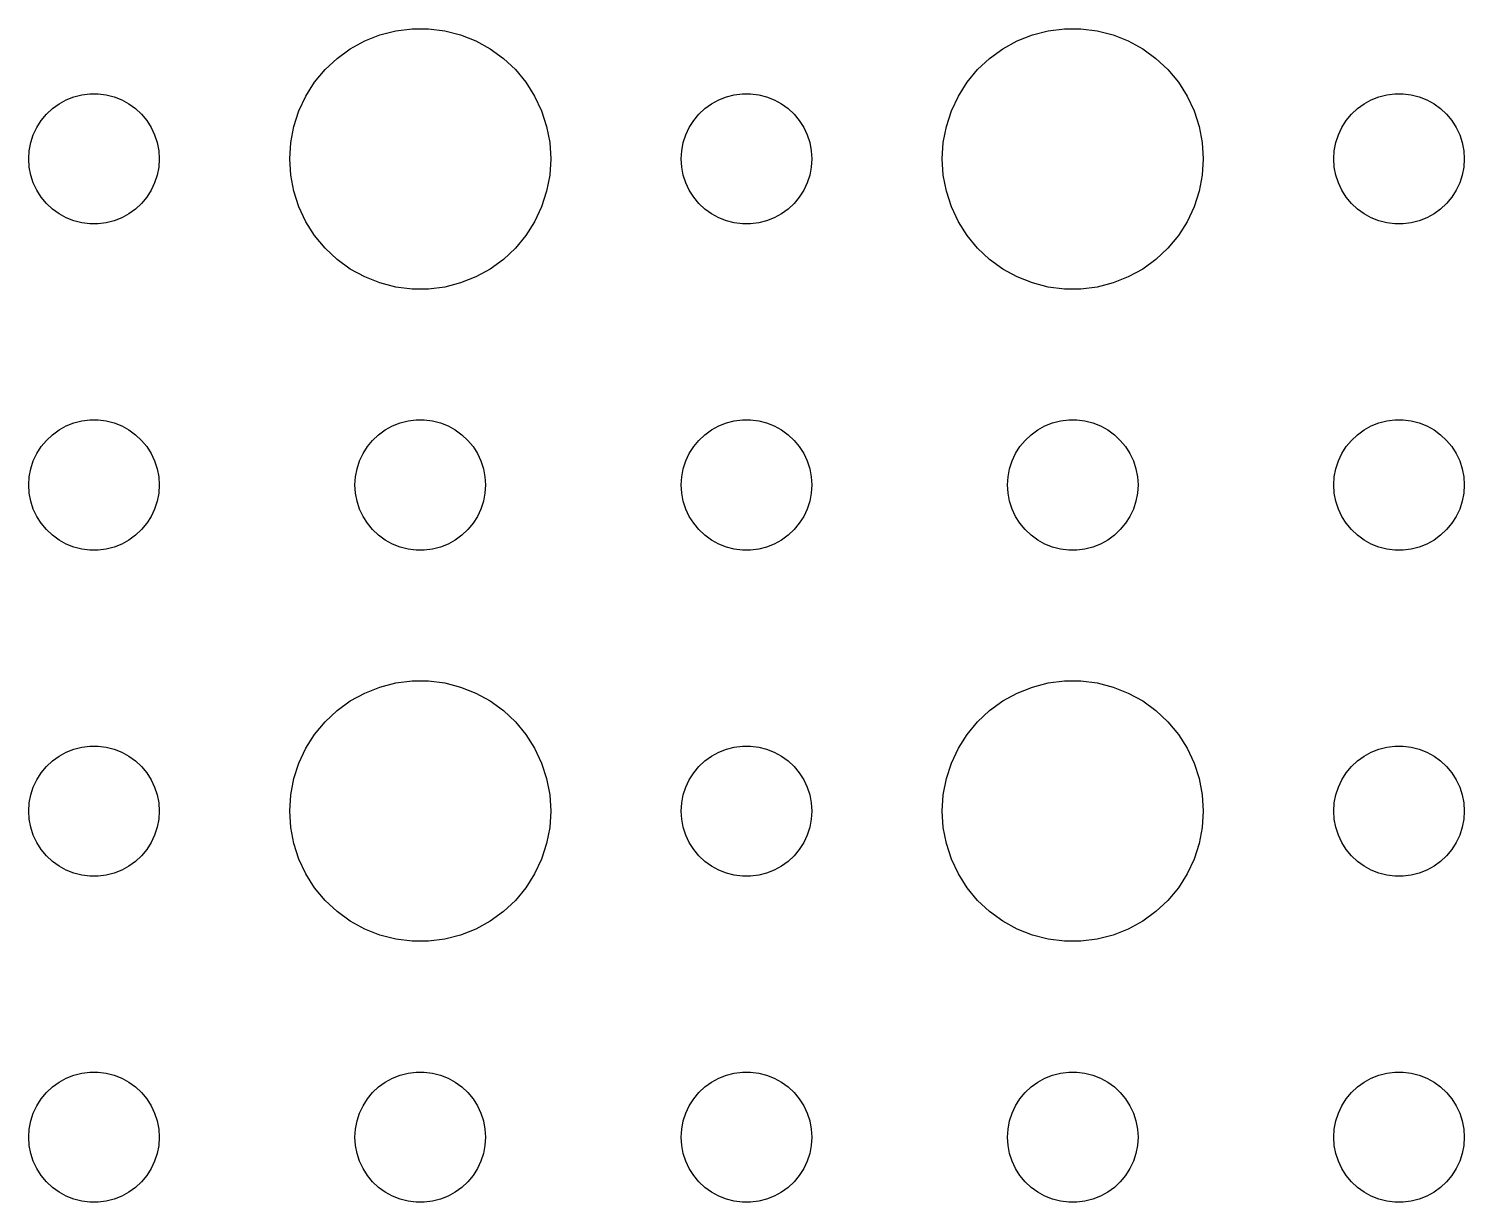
# Model space of a CAD drawing. Header units: metres. Extents: x -150 to 150, y -104 to 104.
# Drawn here: x 73.5 to 106.5, y -31.5 to -4.51 of the extents above; entities that cross this region are included whole.
import ezdxf

# ---------------------------------------------------------------- set-up
doc = ezdxf.new("R2010")
doc.units = ezdxf.units.M

msp = doc.modelspace()

# ---------------------------------------------------------------- linework, layer by layer
for p, q in [((81.573, -4.64682), (81.9379, -4.55313)), ((81.9379, -4.55313), (82.3116, -4.50591)), ((82.3116, -4.50591), (82.6884, -4.50591)), ((82.6884, -4.50591), (83.0621, -4.55313)), ((83.0621, -4.55313), (83.427, -4.64682)), ((96.573, -4.64682), (96.9379, -4.55313)), ((96.9379, -4.55313), (97.3116, -4.50591)), ((97.3116, -4.50591), (97.6884, -4.50591)), ((97.6884, -4.50591), (98.0621, -4.55313)), ((98.0621, -4.55313), (98.427, -4.64682)), ((80.8925, -4.96701), (81.2227, -4.78551)), ((81.2227, -4.78551), (81.573, -4.64682)), ((83.427, -4.64682), (83.7773, -4.78551)), ((83.7773, -4.78551), (84.1075, -4.96701)), ((95.8925, -4.96701), (96.2227, -4.78551)), ((96.2227, -4.78551), (96.573, -4.64682)), ((98.427, -4.64682), (98.7773, -4.78551)), ((98.7773, -4.78551), (99.1075, -4.96701)), ((80.3131, -5.44635), (80.5877, -5.18845)), ((80.5877, -5.18845), (80.8925, -4.96701)), ((84.1075, -4.96701), (84.4123, -5.18845)), ((84.4123, -5.18845), (84.6869, -5.44635)), ((95.3131, -5.44635), (95.5877, -5.18845)), ((95.5877, -5.18845), (95.8925, -4.96701)), ((99.1075, -4.96701), (99.4123, -5.18845)), ((99.4123, -5.18845), (99.6869, -5.44635)), ((80.073, -5.73663), (80.3131, -5.44635)), ((84.6869, -5.44635), (84.927, -5.73663)), ((95.073, -5.73663), (95.3131, -5.44635)), ((99.6869, -5.44635), (99.927, -5.73663)), ((79.8711, -6.05473), (80.073, -5.73663)), ((84.927, -5.73663), (85.1289, -6.05473)), ((94.8711, -6.05473), (95.073, -5.73663)), ((99.927, -5.73663), (100.129, -6.05473)), ((74.0439, -6.34422), (74.1963, -6.23351)), ((74.1963, -6.23351), (74.3613, -6.14275)), ((74.3613, -6.14275), (74.5365, -6.07341)), ((74.5365, -6.07341), (74.7189, -6.02657)), ((74.7189, -6.02657), (74.9058, -6.00294)), ((74.9058, -6.00294), (75.0942, -6.00294)), ((75.0942, -6.00294), (75.2811, -6.02657)), ((75.2811, -6.02657), (75.4635, -6.07341)), ((75.4635, -6.07341), (75.6387, -6.14275)), ((75.6387, -6.14275), (75.8037, -6.23351)), ((75.8037, -6.23351), (75.9561, -6.34422)), ((79.7107, -6.39561), (79.8711, -6.05473)), ((85.1289, -6.05473), (85.2893, -6.39561)), ((89.0439, -6.34422), (89.1963, -6.23351)), ((89.1963, -6.23351), (89.3613, -6.14275)), ((89.3613, -6.14275), (89.5365, -6.07341)), ((89.5365, -6.07341), (89.7189, -6.02657)), ((89.7189, -6.02657), (89.9058, -6.00294)), ((89.9058, -6.00294), (90.0942, -6.00294)), ((90.0942, -6.00294), (90.2811, -6.02657)), ((90.2811, -6.02657), (90.4635, -6.07341)), ((90.4635, -6.07341), (90.6387, -6.14275)), ((90.6387, -6.14275), (90.8037, -6.23351)), ((90.8037, -6.23351), (90.9561, -6.34422)), ((94.7107, -6.39561), (94.8711, -6.05473)), ((100.129, -6.05473), (100.289, -6.39561)), ((104.044, -6.34422), (104.196, -6.23351)), ((104.196, -6.23351), (104.361, -6.14275)), ((104.361, -6.14275), (104.536, -6.07341)), ((104.536, -6.07341), (104.719, -6.02657)), ((104.719, -6.02657), (104.906, -6.00294)), ((104.906, -6.00294), (105.094, -6.00294)), ((105.094, -6.00294), (105.281, -6.02657)), ((105.281, -6.02657), (105.464, -6.07341)), ((105.464, -6.07341), (105.639, -6.14275)), ((105.639, -6.14275), (105.804, -6.23351)), ((105.804, -6.23351), (105.956, -6.34422)), ((73.7865, -6.61832), (73.9065, -6.47318)), ((73.9065, -6.47318), (74.0439, -6.34422)), ((75.9561, -6.34422), (76.0934, -6.47318)), ((76.0934, -6.47318), (76.2135, -6.61832)), ((79.5943, -6.75392), (79.7107, -6.39561)), ((85.2893, -6.39561), (85.4057, -6.75392)), ((88.7865, -6.61832), (88.9065, -6.47318)), ((88.9065, -6.47318), (89.0439, -6.34422)), ((90.9561, -6.34422), (91.0934, -6.47318)), ((91.0934, -6.47318), (91.2135, -6.61832)), ((94.5943, -6.75392), (94.7107, -6.39561)), ((100.289, -6.39561), (100.406, -6.75392)), ((103.786, -6.61832), (103.907, -6.47318)), ((103.907, -6.47318), (104.044, -6.34422)), ((105.956, -6.34422), (106.093, -6.47318)), ((106.093, -6.47318), (106.214, -6.61832)), ((73.6053, -6.9478), (73.6855, -6.77736)), ((73.6855, -6.77736), (73.7865, -6.61832)), ((76.2135, -6.61832), (76.3145, -6.77736)), ((76.3145, -6.77736), (76.3947, -6.9478)), ((79.5237, -7.12399), (79.5943, -6.75392)), ((85.4057, -6.75392), (85.4763, -7.12399)), ((88.6053, -6.9478), (88.6855, -6.77736)), ((88.6855, -6.77736), (88.7865, -6.61832)), ((91.2135, -6.61832), (91.3145, -6.77736)), ((91.3145, -6.77736), (91.3947, -6.9478)), ((94.5237, -7.12399), (94.5943, -6.75392)), ((100.406, -6.75392), (100.476, -7.12399)), ((103.605, -6.9478), (103.686, -6.77736)), ((103.686, -6.77736), (103.786, -6.61832)), ((106.214, -6.61832), (106.314, -6.77736)), ((106.314, -6.77736), (106.395, -6.9478)), ((73.5118, -7.312), (73.5471, -7.12695)), ((73.5471, -7.12695), (73.6053, -6.9478)), ((76.3947, -6.9478), (76.4529, -7.12695)), ((76.4529, -7.12695), (76.4882, -7.312)), ((79.5, -7.5), (79.5237, -7.12399)), ((85.4763, -7.12399), (85.5, -7.5)), ((88.5118, -7.312), (88.5471, -7.12695)), ((88.5471, -7.12695), (88.6053, -6.9478)), ((91.3947, -6.9478), (91.4529, -7.12695)), ((91.4529, -7.12695), (91.4882, -7.312)), ((94.5, -7.5), (94.5237, -7.12399)), ((100.476, -7.12399), (100.5, -7.5)), ((103.512, -7.312), (103.547, -7.12695)), ((103.547, -7.12695), (103.605, -6.9478)), ((106.395, -6.9478), (106.453, -7.12695)), ((106.453, -7.12695), (106.488, -7.312)), ((73.5, -7.5), (73.5118, -7.312)), ((73.5118, -7.68799), (73.5, -7.5)), ((76.4882, -7.312), (76.5, -7.5)), ((76.5, -7.5), (76.4882, -7.68799)), ((79.5237, -7.87599), (79.5, -7.5)), ((85.5, -7.5), (85.4763, -7.87599)), ((88.5, -7.5), (88.5118, -7.312)), ((88.5118, -7.68799), (88.5, -7.5)), ((91.4882, -7.312), (91.5, -7.5)), ((91.5, -7.5), (91.4882, -7.68799)), ((94.5237, -7.87599), (94.5, -7.5)), ((100.5, -7.5), (100.476, -7.87599)), ((103.5, -7.5), (103.512, -7.312)), ((103.512, -7.68799), (103.5, -7.5)), ((106.488, -7.312), (106.5, -7.5)), ((106.5, -7.5), (106.488, -7.68799)), ((73.5471, -7.87303), (73.5118, -7.68799)), ((73.6053, -8.05219), (73.5471, -7.87303)), ((76.4529, -7.87303), (76.3947, -8.05219)), ((76.4882, -7.68799), (76.4529, -7.87303)), ((79.5943, -8.24606), (79.5237, -7.87599)), ((85.4763, -7.87599), (85.4057, -8.24606)), ((88.5471, -7.87303), (88.5118, -7.68799)), ((88.6053, -8.05219), (88.5471, -7.87303)), ((91.4529, -7.87303), (91.3947, -8.05219)), ((91.4882, -7.68799), (91.4529, -7.87303)), ((94.5943, -8.24606), (94.5237, -7.87599)), ((100.476, -7.87599), (100.406, -8.24606)), ((103.547, -7.87303), (103.512, -7.68799)), ((103.605, -8.05219), (103.547, -7.87303)), ((106.453, -7.87303), (106.395, -8.05219)), ((106.488, -7.68799), (106.453, -7.87303)), ((73.6855, -8.22263), (73.6053, -8.05219)), ((73.7865, -8.38167), (73.6855, -8.22263)), ((76.3145, -8.22263), (76.2135, -8.38167)), ((76.3947, -8.05219), (76.3145, -8.22263)), ((79.7107, -8.60437), (79.5943, -8.24606)), ((85.4057, -8.24606), (85.2893, -8.60437)), ((88.6855, -8.22263), (88.6053, -8.05219)), ((88.7865, -8.38167), (88.6855, -8.22263)), ((91.3145, -8.22263), (91.2135, -8.38167)), ((91.3947, -8.05219), (91.3145, -8.22263)), ((94.7107, -8.60437), (94.5943, -8.24606)), ((100.406, -8.24606), (100.289, -8.60437)), ((103.686, -8.22263), (103.605, -8.05219)), ((103.786, -8.38167), (103.686, -8.22263)), ((106.314, -8.22263), (106.214, -8.38167)), ((106.395, -8.05219), (106.314, -8.22263)), ((73.9065, -8.52681), (73.7865, -8.38167)), ((74.0439, -8.65576), (73.9065, -8.52681)), ((76.0934, -8.52681), (75.9561, -8.65576)), ((76.2135, -8.38167), (76.0934, -8.52681)), ((88.9065, -8.52681), (88.7865, -8.38167)), ((89.0439, -8.65576), (88.9065, -8.52681)), ((91.0934, -8.52681), (90.9561, -8.65576)), ((91.2135, -8.38167), (91.0934, -8.52681)), ((103.907, -8.52681), (103.786, -8.38167)), ((104.044, -8.65576), (103.907, -8.52681)), ((106.093, -8.52681), (105.956, -8.65576)), ((106.214, -8.38167), (106.093, -8.52681)), ((74.1963, -8.76648), (74.0439, -8.65576)), ((74.3613, -8.85724), (74.1963, -8.76648)), ((74.5365, -8.92657), (74.3613, -8.85724)), ((75.6387, -8.85724), (75.4635, -8.92657)), ((75.8037, -8.76648), (75.6387, -8.85724)), ((75.9561, -8.65576), (75.8037, -8.76648)), ((79.8711, -8.94525), (79.7107, -8.60437)), ((85.2893, -8.60437), (85.1289, -8.94525)), ((89.1963, -8.76648), (89.0439, -8.65576)), ((89.3613, -8.85724), (89.1963, -8.76648)), ((89.5365, -8.92657), (89.3613, -8.85724)), ((90.6387, -8.85724), (90.4635, -8.92657)), ((90.8037, -8.76648), (90.6387, -8.85724)), ((90.9561, -8.65576), (90.8037, -8.76648)), ((94.8711, -8.94525), (94.7107, -8.60437)), ((100.289, -8.60437), (100.129, -8.94525)), ((104.196, -8.76648), (104.044, -8.65576)), ((104.361, -8.85724), (104.196, -8.76648)), ((104.536, -8.92657), (104.361, -8.85724)), ((105.639, -8.85724), (105.464, -8.92657)), ((105.804, -8.76648), (105.639, -8.85724)), ((105.956, -8.65576), (105.804, -8.76648)), ((74.7189, -8.97342), (74.5365, -8.92657)), ((74.9058, -8.99704), (74.7189, -8.97342)), ((75.0942, -8.99704), (74.9058, -8.99704)), ((75.2811, -8.97342), (75.0942, -8.99704)), ((75.4635, -8.92657), (75.2811, -8.97342)), ((80.073, -9.26335), (79.8711, -8.94525)), ((85.1289, -8.94525), (84.927, -9.26335)), ((89.7189, -8.97342), (89.5365, -8.92657)), ((89.9058, -8.99704), (89.7189, -8.97342)), ((90.0942, -8.99704), (89.9058, -8.99704)), ((90.2811, -8.97342), (90.0942, -8.99704)), ((90.4635, -8.92657), (90.2811, -8.97342)), ((95.073, -9.26335), (94.8711, -8.94525)), ((100.129, -8.94525), (99.927, -9.26335)), ((104.719, -8.97342), (104.536, -8.92657)), ((104.906, -8.99704), (104.719, -8.97342)), ((105.094, -8.99704), (104.906, -8.99704)), ((105.281, -8.97342), (105.094, -8.99704)), ((105.464, -8.92657), (105.281, -8.97342)), ((80.3131, -9.55363), (80.073, -9.26335)), ((80.5877, -9.81154), (80.3131, -9.55363)), ((84.6869, -9.55363), (84.4123, -9.81154)), ((84.927, -9.26335), (84.6869, -9.55363)), ((95.3131, -9.55363), (95.073, -9.26335)), ((95.5877, -9.81154), (95.3131, -9.55363)), ((99.6869, -9.55363), (99.4123, -9.81154)), ((99.927, -9.26335), (99.6869, -9.55363)), ((80.8925, -10.033), (80.5877, -9.81154)), ((84.4123, -9.81154), (84.1075, -10.033)), ((95.8925, -10.033), (95.5877, -9.81154)), ((99.4123, -9.81154), (99.1075, -10.033)), ((81.2227, -10.2145), (80.8925, -10.033)), ((81.573, -10.3532), (81.2227, -10.2145)), ((83.7773, -10.2145), (83.427, -10.3532)), ((84.1075, -10.033), (83.7773, -10.2145)), ((96.2227, -10.2145), (95.8925, -10.033)), ((96.573, -10.3532), (96.2227, -10.2145)), ((98.7773, -10.2145), (98.427, -10.3532)), ((99.1075, -10.033), (98.7773, -10.2145)), ((81.9379, -10.4469), (81.573, -10.3532)), ((82.3116, -10.4941), (81.9379, -10.4469)), ((82.6884, -10.4941), (82.3116, -10.4941)), ((83.0621, -10.4469), (82.6884, -10.4941)), ((83.427, -10.3532), (83.0621, -10.4469)), ((96.9379, -10.4469), (96.573, -10.3532)), ((97.3116, -10.4941), (96.9379, -10.4469)), ((97.6884, -10.4941), (97.3116, -10.4941)), ((98.0621, -10.4469), (97.6884, -10.4941)), ((98.427, -10.3532), (98.0621, -10.4469)), ((74.5365, -13.5734), (74.7189, -13.5266)), ((74.7189, -13.5266), (74.9058, -13.5029)), ((74.9058, -13.5029), (75.0942, -13.5029)), ((75.0942, -13.5029), (75.2811, -13.5266)), ((75.2811, -13.5266), (75.4635, -13.5734)), ((82.0365, -13.5734), (82.2189, -13.5266)), ((82.2189, -13.5266), (82.4058, -13.5029)), ((82.4058, -13.5029), (82.5942, -13.5029)), ((82.5942, -13.5029), (82.7811, -13.5266)), ((82.7811, -13.5266), (82.9635, -13.5734)), ((89.5365, -13.5734), (89.7189, -13.5266)), ((89.7189, -13.5266), (89.9058, -13.5029)), ((89.9058, -13.5029), (90.0942, -13.5029)), ((90.0942, -13.5029), (90.2811, -13.5266)), ((90.2811, -13.5266), (90.4635, -13.5734)), ((97.0365, -13.5734), (97.2189, -13.5266)), ((97.2189, -13.5266), (97.4058, -13.5029)), ((97.4058, -13.5029), (97.5942, -13.5029)), ((97.5942, -13.5029), (97.7811, -13.5266)), ((97.7811, -13.5266), (97.9635, -13.5734)), ((104.536, -13.5734), (104.719, -13.5266)), ((104.719, -13.5266), (104.906, -13.5029)), ((104.906, -13.5029), (105.094, -13.5029)), ((105.094, -13.5029), (105.281, -13.5266)), ((105.281, -13.5266), (105.464, -13.5734)), ((73.9065, -13.9732), (74.0439, -13.8442)), ((74.0439, -13.8442), (74.1963, -13.7335)), ((74.1963, -13.7335), (74.3613, -13.6427)), ((74.3613, -13.6427), (74.5365, -13.5734)), ((75.4635, -13.5734), (75.6387, -13.6427)), ((75.6387, -13.6427), (75.8037, -13.7335)), ((75.8037, -13.7335), (75.9561, -13.8442)), ((75.9561, -13.8442), (76.0934, -13.9732)), ((81.4065, -13.9732), (81.5439, -13.8442)), ((81.5439, -13.8442), (81.6963, -13.7335)), ((81.6963, -13.7335), (81.8613, -13.6427)), ((81.8613, -13.6427), (82.0365, -13.5734)), ((82.9635, -13.5734), (83.1387, -13.6427)), ((83.1387, -13.6427), (83.3037, -13.7335)), ((83.3037, -13.7335), (83.4561, -13.8442)), ((83.4561, -13.8442), (83.5934, -13.9732)), ((88.9065, -13.9732), (89.0439, -13.8442)), ((89.0439, -13.8442), (89.1963, -13.7335)), ((89.1963, -13.7335), (89.3613, -13.6427)), ((89.3613, -13.6427), (89.5365, -13.5734)), ((90.4635, -13.5734), (90.6387, -13.6427)), ((90.6387, -13.6427), (90.8037, -13.7335)), ((90.8037, -13.7335), (90.9561, -13.8442)), ((90.9561, -13.8442), (91.0934, -13.9732)), ((96.4065, -13.9732), (96.5439, -13.8442)), ((96.5439, -13.8442), (96.6963, -13.7335)), ((96.6963, -13.7335), (96.8613, -13.6427)), ((96.8613, -13.6427), (97.0365, -13.5734)), ((97.9635, -13.5734), (98.1387, -13.6427)), ((98.1387, -13.6427), (98.3037, -13.7335)), ((98.3037, -13.7335), (98.4561, -13.8442)), ((98.4561, -13.8442), (98.5934, -13.9732)), ((103.907, -13.9732), (104.044, -13.8442)), ((104.044, -13.8442), (104.196, -13.7335)), ((104.196, -13.7335), (104.361, -13.6427)), ((104.361, -13.6427), (104.536, -13.5734)), ((105.464, -13.5734), (105.639, -13.6427)), ((105.639, -13.6427), (105.804, -13.7335)), ((105.804, -13.7335), (105.956, -13.8442)), ((105.956, -13.8442), (106.093, -13.9732)), ((73.6855, -14.2774), (73.7865, -14.1183)), ((73.7865, -14.1183), (73.9065, -13.9732)), ((76.0934, -13.9732), (76.2135, -14.1183)), ((76.2135, -14.1183), (76.3145, -14.2774)), ((81.1855, -14.2774), (81.2865, -14.1183)), ((81.2865, -14.1183), (81.4065, -13.9732)), ((83.5934, -13.9732), (83.7135, -14.1183)), ((83.7135, -14.1183), (83.8145, -14.2774)), ((88.6855, -14.2774), (88.7865, -14.1183)), ((88.7865, -14.1183), (88.9065, -13.9732)), ((91.0934, -13.9732), (91.2135, -14.1183)), ((91.2135, -14.1183), (91.3145, -14.2774)), ((96.1855, -14.2774), (96.2865, -14.1183)), ((96.2865, -14.1183), (96.4065, -13.9732)), ((98.5934, -13.9732), (98.7135, -14.1183)), ((98.7135, -14.1183), (98.8145, -14.2774)), ((103.686, -14.2774), (103.786, -14.1183)), ((103.786, -14.1183), (103.907, -13.9732)), ((106.093, -13.9732), (106.214, -14.1183)), ((106.214, -14.1183), (106.314, -14.2774)), ((73.5471, -14.627), (73.6053, -14.4478)), ((73.6053, -14.4478), (73.6855, -14.2774)), ((76.3145, -14.2774), (76.3947, -14.4478)), ((76.3947, -14.4478), (76.4529, -14.627)), ((81.0471, -14.627), (81.1053, -14.4478)), ((81.1053, -14.4478), (81.1855, -14.2774)), ((83.8145, -14.2774), (83.8947, -14.4478)), ((83.8947, -14.4478), (83.9529, -14.627)), ((88.5471, -14.627), (88.6053, -14.4478)), ((88.6053, -14.4478), (88.6855, -14.2774)), ((91.3145, -14.2774), (91.3947, -14.4478)), ((91.3947, -14.4478), (91.4529, -14.627)), ((96.0471, -14.627), (96.1053, -14.4478)), ((96.1053, -14.4478), (96.1855, -14.2774)), ((98.8145, -14.2774), (98.8947, -14.4478)), ((98.8947, -14.4478), (98.9529, -14.627)), ((103.547, -14.627), (103.605, -14.4478)), ((103.605, -14.4478), (103.686, -14.2774)), ((106.314, -14.2774), (106.395, -14.4478)), ((106.395, -14.4478), (106.453, -14.627)), ((73.5, -15), (73.5118, -14.812)), ((73.5118, -14.812), (73.5471, -14.627)), ((76.4529, -14.627), (76.4882, -14.812)), ((76.4882, -14.812), (76.5, -15)), ((81, -15), (81.0118, -14.812)), ((81.0118, -14.812), (81.0471, -14.627)), ((83.9529, -14.627), (83.9882, -14.812)), ((83.9882, -14.812), (84, -15)), ((88.5, -15), (88.5118, -14.812)), ((88.5118, -14.812), (88.5471, -14.627)), ((91.4529, -14.627), (91.4882, -14.812)), ((91.4882, -14.812), (91.5, -15)), ((96, -15), (96.0118, -14.812)), ((96.0118, -14.812), (96.0471, -14.627)), ((98.9529, -14.627), (98.9882, -14.812)), ((98.9882, -14.812), (99, -15)), ((103.5, -15), (103.512, -14.812)), ((103.512, -14.812), (103.547, -14.627)), ((106.453, -14.627), (106.488, -14.812)), ((106.488, -14.812), (106.5, -15)), ((73.5118, -15.188), (73.5, -15)), ((76.5, -15), (76.4882, -15.188)), ((81.0118, -15.188), (81, -15)), ((84, -15), (83.9882, -15.188)), ((88.5118, -15.188), (88.5, -15)), ((91.5, -15), (91.4882, -15.188)), ((96.0118, -15.188), (96, -15)), ((99, -15), (98.9882, -15.188)), ((103.512, -15.188), (103.5, -15)), ((106.5, -15), (106.488, -15.188)), ((73.5471, -15.373), (73.5118, -15.188)), ((73.6053, -15.5522), (73.5471, -15.373)), ((76.4529, -15.373), (76.3947, -15.5522)), ((76.4882, -15.188), (76.4529, -15.373)), ((81.0471, -15.373), (81.0118, -15.188)), ((81.1053, -15.5522), (81.0471, -15.373)), ((83.9529, -15.373), (83.8947, -15.5522)), ((83.9882, -15.188), (83.9529, -15.373)), ((88.5471, -15.373), (88.5118, -15.188)), ((88.6053, -15.5522), (88.5471, -15.373)), ((91.4529, -15.373), (91.3947, -15.5522)), ((91.4882, -15.188), (91.4529, -15.373)), ((96.0471, -15.373), (96.0118, -15.188)), ((96.1053, -15.5522), (96.0471, -15.373)), ((98.9529, -15.373), (98.8947, -15.5522)), ((98.9882, -15.188), (98.9529, -15.373)), ((103.547, -15.373), (103.512, -15.188)), ((103.605, -15.5522), (103.547, -15.373)), ((106.453, -15.373), (106.395, -15.5522)), ((106.488, -15.188), (106.453, -15.373)), ((73.6855, -15.7226), (73.6053, -15.5522)), ((73.7865, -15.8817), (73.6855, -15.7226)), ((76.3145, -15.7226), (76.2135, -15.8817)), ((76.3947, -15.5522), (76.3145, -15.7226)), ((81.1855, -15.7226), (81.1053, -15.5522)), ((81.2865, -15.8817), (81.1855, -15.7226)), ((83.8145, -15.7226), (83.7135, -15.8817)), ((83.8947, -15.5522), (83.8145, -15.7226)), ((88.6855, -15.7226), (88.6053, -15.5522)), ((88.7865, -15.8817), (88.6855, -15.7226)), ((91.3145, -15.7226), (91.2135, -15.8817)), ((91.3947, -15.5522), (91.3145, -15.7226)), ((96.1855, -15.7226), (96.1053, -15.5522)), ((96.2865, -15.8817), (96.1855, -15.7226)), ((98.8145, -15.7226), (98.7135, -15.8817)), ((98.8947, -15.5522), (98.8145, -15.7226)), ((103.686, -15.7226), (103.605, -15.5522)), ((103.786, -15.8817), (103.686, -15.7226)), ((106.314, -15.7226), (106.214, -15.8817)), ((106.395, -15.5522), (106.314, -15.7226)), ((73.9065, -16.0268), (73.7865, -15.8817)), ((74.0439, -16.1558), (73.9065, -16.0268)), ((74.1963, -16.2665), (74.0439, -16.1558)), ((75.9561, -16.1558), (75.8037, -16.2665)), ((76.0934, -16.0268), (75.9561, -16.1558)), ((76.2135, -15.8817), (76.0934, -16.0268)), ((81.4065, -16.0268), (81.2865, -15.8817)), ((81.5439, -16.1558), (81.4065, -16.0268)), ((81.6963, -16.2665), (81.5439, -16.1558)), ((83.4561, -16.1558), (83.3037, -16.2665)), ((83.5934, -16.0268), (83.4561, -16.1558)), ((83.7135, -15.8817), (83.5934, -16.0268)), ((88.9065, -16.0268), (88.7865, -15.8817)), ((89.0439, -16.1558), (88.9065, -16.0268)), ((89.1963, -16.2665), (89.0439, -16.1558)), ((90.9561, -16.1558), (90.8037, -16.2665)), ((91.0934, -16.0268), (90.9561, -16.1558)), ((91.2135, -15.8817), (91.0934, -16.0268)), ((96.4065, -16.0268), (96.2865, -15.8817)), ((96.5439, -16.1558), (96.4065, -16.0268)), ((96.6963, -16.2665), (96.5439, -16.1558)), ((98.4561, -16.1558), (98.3037, -16.2665)), ((98.5934, -16.0268), (98.4561, -16.1558)), ((98.7135, -15.8817), (98.5934, -16.0268)), ((103.907, -16.0268), (103.786, -15.8817)), ((104.044, -16.1558), (103.907, -16.0268)), ((104.196, -16.2665), (104.044, -16.1558)), ((105.956, -16.1558), (105.804, -16.2665)), ((106.093, -16.0268), (105.956, -16.1558)), ((106.214, -15.8817), (106.093, -16.0268)), ((74.3613, -16.3572), (74.1963, -16.2665)), ((74.5365, -16.4266), (74.3613, -16.3572)), ((74.7189, -16.4734), (74.5365, -16.4266)), ((74.9058, -16.497), (74.7189, -16.4734)), ((75.0942, -16.497), (74.9058, -16.497)), ((75.2811, -16.4734), (75.0942, -16.497)), ((75.4635, -16.4266), (75.2811, -16.4734)), ((75.6387, -16.3572), (75.4635, -16.4266)), ((75.8037, -16.2665), (75.6387, -16.3572)), ((81.8613, -16.3572), (81.6963, -16.2665)), ((82.0365, -16.4266), (81.8613, -16.3572)), ((82.2189, -16.4734), (82.0365, -16.4266)), ((82.4058, -16.497), (82.2189, -16.4734)), ((82.5942, -16.497), (82.4058, -16.497)), ((82.7811, -16.4734), (82.5942, -16.497)), ((82.9635, -16.4266), (82.7811, -16.4734)), ((83.1387, -16.3572), (82.9635, -16.4266)), ((83.3037, -16.2665), (83.1387, -16.3572)), ((89.3613, -16.3572), (89.1963, -16.2665)), ((89.5365, -16.4266), (89.3613, -16.3572)), ((89.7189, -16.4734), (89.5365, -16.4266)), ((89.9058, -16.497), (89.7189, -16.4734)), ((90.0942, -16.497), (89.9058, -16.497)), ((90.2811, -16.4734), (90.0942, -16.497)), ((90.4635, -16.4266), (90.2811, -16.4734)), ((90.6387, -16.3572), (90.4635, -16.4266)), ((90.8037, -16.2665), (90.6387, -16.3572)), ((96.8613, -16.3572), (96.6963, -16.2665)), ((97.0365, -16.4266), (96.8613, -16.3572)), ((97.2189, -16.4734), (97.0365, -16.4266)), ((97.4058, -16.497), (97.2189, -16.4734)), ((97.5942, -16.497), (97.4058, -16.497)), ((97.7811, -16.4734), (97.5942, -16.497)), ((97.9635, -16.4266), (97.7811, -16.4734)), ((98.1387, -16.3572), (97.9635, -16.4266)), ((98.3037, -16.2665), (98.1387, -16.3572)), ((104.361, -16.3572), (104.196, -16.2665)), ((104.536, -16.4266), (104.361, -16.3572)), ((104.719, -16.4734), (104.536, -16.4266)), ((104.906, -16.497), (104.719, -16.4734)), ((105.094, -16.497), (104.906, -16.497)), ((105.281, -16.4734), (105.094, -16.497)), ((105.464, -16.4266), (105.281, -16.4734)), ((105.639, -16.3572), (105.464, -16.4266)), ((105.804, -16.2665), (105.639, -16.3572)), ((80.8925, -19.967), (81.2227, -19.7855)), ((81.2227, -19.7855), (81.573, -19.6468)), ((81.573, -19.6468), (81.9379, -19.5531)), ((81.9379, -19.5531), (82.3116, -19.5059)), ((82.3116, -19.5059), (82.6884, -19.5059)), ((82.6884, -19.5059), (83.0621, -19.5531)), ((83.0621, -19.5531), (83.427, -19.6468)), ((83.427, -19.6468), (83.7773, -19.7855)), ((83.7773, -19.7855), (84.1075, -19.967)), ((95.8925, -19.967), (96.2227, -19.7855)), ((96.2227, -19.7855), (96.573, -19.6468)), ((96.573, -19.6468), (96.9379, -19.5531)), ((96.9379, -19.5531), (97.3116, -19.5059)), ((97.3116, -19.5059), (97.6884, -19.5059)), ((97.6884, -19.5059), (98.0621, -19.5531)), ((98.0621, -19.5531), (98.427, -19.6468)), ((98.427, -19.6468), (98.7773, -19.7855)), ((98.7773, -19.7855), (99.1075, -19.967)), ((80.5877, -20.1884), (80.8925, -19.967)), ((84.1075, -19.967), (84.4123, -20.1884)), ((95.5877, -20.1884), (95.8925, -19.967)), ((99.1075, -19.967), (99.4123, -20.1884)), ((80.073, -20.7366), (80.3131, -20.4464)), ((80.3131, -20.4464), (80.5877, -20.1884)), ((84.4123, -20.1884), (84.6869, -20.4464)), ((84.6869, -20.4464), (84.927, -20.7366)), ((95.073, -20.7366), (95.3131, -20.4464)), ((95.3131, -20.4464), (95.5877, -20.1884)), ((99.4123, -20.1884), (99.6869, -20.4464)), ((99.6869, -20.4464), (99.927, -20.7366)), ((79.8711, -21.0547), (80.073, -20.7366)), ((84.927, -20.7366), (85.1289, -21.0547)), ((94.8711, -21.0547), (95.073, -20.7366)), ((99.927, -20.7366), (100.129, -21.0547)), ((74.3613, -21.1427), (74.5365, -21.0734)), ((74.5365, -21.0734), (74.7189, -21.0266)), ((74.7189, -21.0266), (74.9058, -21.003)), ((74.9058, -21.003), (75.0942, -21.003)), ((75.0942, -21.003), (75.2811, -21.0266)), ((75.2811, -21.0266), (75.4635, -21.0734)), ((75.4635, -21.0734), (75.6387, -21.1427)), ((79.7107, -21.3956), (79.8711, -21.0547)), ((85.1289, -21.0547), (85.2893, -21.3956)), ((89.3613, -21.1427), (89.5365, -21.0734)), ((89.5365, -21.0734), (89.7189, -21.0266)), ((89.7189, -21.0266), (89.9058, -21.003)), ((89.9058, -21.003), (90.0942, -21.003)), ((90.0942, -21.003), (90.2811, -21.0266)), ((90.2811, -21.0266), (90.4635, -21.0734)), ((90.4635, -21.0734), (90.6387, -21.1427)), ((94.7107, -21.3956), (94.8711, -21.0547)), ((100.129, -21.0547), (100.289, -21.3956)), ((104.361, -21.1427), (104.536, -21.0734)), ((104.536, -21.0734), (104.719, -21.0266)), ((104.719, -21.0266), (104.906, -21.003)), ((104.906, -21.003), (105.094, -21.003)), ((105.094, -21.003), (105.281, -21.0266)), ((105.281, -21.0266), (105.464, -21.0734)), ((105.464, -21.0734), (105.639, -21.1427)), ((73.9065, -21.4732), (74.0439, -21.3442)), ((74.0439, -21.3442), (74.1963, -21.2335)), ((74.1963, -21.2335), (74.3613, -21.1427)), ((75.6387, -21.1427), (75.8037, -21.2335)), ((75.8037, -21.2335), (75.9561, -21.3442)), ((75.9561, -21.3442), (76.0934, -21.4732)), ((79.5943, -21.7539), (79.7107, -21.3956)), ((85.2893, -21.3956), (85.4057, -21.7539)), ((88.9065, -21.4732), (89.0439, -21.3442)), ((89.0439, -21.3442), (89.1963, -21.2335)), ((89.1963, -21.2335), (89.3613, -21.1427)), ((90.6387, -21.1427), (90.8037, -21.2335)), ((90.8037, -21.2335), (90.9561, -21.3442)), ((90.9561, -21.3442), (91.0934, -21.4732)), ((94.5943, -21.7539), (94.7107, -21.3956)), ((100.289, -21.3956), (100.406, -21.7539)), ((103.907, -21.4732), (104.044, -21.3442)), ((104.044, -21.3442), (104.196, -21.2335)), ((104.196, -21.2335), (104.361, -21.1427)), ((105.639, -21.1427), (105.804, -21.2335)), ((105.804, -21.2335), (105.956, -21.3442)), ((105.956, -21.3442), (106.093, -21.4732)), ((73.6053, -21.9478), (73.6855, -21.7774)), ((73.6855, -21.7774), (73.7865, -21.6183)), ((73.7865, -21.6183), (73.9065, -21.4732)), ((76.0934, -21.4732), (76.2135, -21.6183)), ((76.2135, -21.6183), (76.3145, -21.7774)), ((76.3145, -21.7774), (76.3947, -21.9478)), ((79.5237, -22.124), (79.5943, -21.7539)), ((85.4057, -21.7539), (85.4763, -22.124)), ((88.6053, -21.9478), (88.6855, -21.7774)), ((88.6855, -21.7774), (88.7865, -21.6183)), ((88.7865, -21.6183), (88.9065, -21.4732)), ((91.0934, -21.4732), (91.2135, -21.6183)), ((91.2135, -21.6183), (91.3145, -21.7774)), ((91.3145, -21.7774), (91.3947, -21.9478)), ((94.5237, -22.124), (94.5943, -21.7539)), ((100.406, -21.7539), (100.476, -22.124)), ((103.605, -21.9478), (103.686, -21.7774)), ((103.686, -21.7774), (103.786, -21.6183)), ((103.786, -21.6183), (103.907, -21.4732)), ((106.093, -21.4732), (106.214, -21.6183)), ((106.214, -21.6183), (106.314, -21.7774)), ((106.314, -21.7774), (106.395, -21.9478)), ((73.5471, -22.127), (73.6053, -21.9478)), ((76.3947, -21.9478), (76.4529, -22.127)), ((88.5471, -22.127), (88.6053, -21.9478)), ((91.3947, -21.9478), (91.4529, -22.127)), ((103.547, -22.127), (103.605, -21.9478)), ((106.395, -21.9478), (106.453, -22.127)), ((73.5, -22.5), (73.5118, -22.312)), ((73.5118, -22.312), (73.5471, -22.127)), ((76.4529, -22.127), (76.4882, -22.312)), ((76.4882, -22.312), (76.5, -22.5)), ((79.5, -22.5), (79.5237, -22.124)), ((85.4763, -22.124), (85.5, -22.5)), ((88.5, -22.5), (88.5118, -22.312)), ((88.5118, -22.312), (88.5471, -22.127)), ((91.4529, -22.127), (91.4882, -22.312)), ((91.4882, -22.312), (91.5, -22.5)), ((94.5, -22.5), (94.5237, -22.124)), ((100.476, -22.124), (100.5, -22.5)), ((103.5, -22.5), (103.512, -22.312)), ((103.512, -22.312), (103.547, -22.127)), ((106.453, -22.127), (106.488, -22.312)), ((106.488, -22.312), (106.5, -22.5)), ((73.5118, -22.688), (73.5, -22.5)), ((73.5471, -22.873), (73.5118, -22.688)), ((76.4882, -22.688), (76.4529, -22.873)), ((76.5, -22.5), (76.4882, -22.688)), ((79.5237, -22.876), (79.5, -22.5)), ((85.5, -22.5), (85.4763, -22.876)), ((88.5118, -22.688), (88.5, -22.5)), ((88.5471, -22.873), (88.5118, -22.688)), ((91.4882, -22.688), (91.4529, -22.873)), ((91.5, -22.5), (91.4882, -22.688)), ((94.5237, -22.876), (94.5, -22.5)), ((100.5, -22.5), (100.476, -22.876)), ((103.512, -22.688), (103.5, -22.5)), ((103.547, -22.873), (103.512, -22.688)), ((106.488, -22.688), (106.453, -22.873)), ((106.5, -22.5), (106.488, -22.688)), ((73.6053, -23.0522), (73.5471, -22.873)), ((73.6855, -23.2226), (73.6053, -23.0522)), ((76.3947, -23.0522), (76.3145, -23.2226)), ((76.4529, -22.873), (76.3947, -23.0522)), ((79.5943, -23.2461), (79.5237, -22.876)), ((85.4763, -22.876), (85.4057, -23.2461)), ((88.6053, -23.0522), (88.5471, -22.873)), ((88.6855, -23.2226), (88.6053, -23.0522)), ((91.3947, -23.0522), (91.3145, -23.2226)), ((91.4529, -22.873), (91.3947, -23.0522)), ((94.5943, -23.2461), (94.5237, -22.876)), ((100.476, -22.876), (100.406, -23.2461)), ((103.605, -23.0522), (103.547, -22.873)), ((103.686, -23.2226), (103.605, -23.0522)), ((106.395, -23.0522), (106.314, -23.2226)), ((106.453, -22.873), (106.395, -23.0522)), ((73.7865, -23.3817), (73.6855, -23.2226)), ((73.9065, -23.5268), (73.7865, -23.3817)), ((76.2135, -23.3817), (76.0934, -23.5268)), ((76.3145, -23.2226), (76.2135, -23.3817)), ((79.7107, -23.6044), (79.5943, -23.2461)), ((85.4057, -23.2461), (85.2893, -23.6044)), ((88.7865, -23.3817), (88.6855, -23.2226)), ((88.9065, -23.5268), (88.7865, -23.3817)), ((91.2135, -23.3817), (91.0934, -23.5268)), ((91.3145, -23.2226), (91.2135, -23.3817)), ((94.7107, -23.6044), (94.5943, -23.2461)), ((100.406, -23.2461), (100.289, -23.6044)), ((103.786, -23.3817), (103.686, -23.2226)), ((103.907, -23.5268), (103.786, -23.3817)), ((106.214, -23.3817), (106.093, -23.5268)), ((106.314, -23.2226), (106.214, -23.3817)), ((74.0439, -23.6558), (73.9065, -23.5268)), ((74.1963, -23.7665), (74.0439, -23.6558)), ((75.9561, -23.6558), (75.8037, -23.7665)), ((76.0934, -23.5268), (75.9561, -23.6558)), ((79.8711, -23.9453), (79.7107, -23.6044)), ((85.2893, -23.6044), (85.1289, -23.9453)), ((89.0439, -23.6558), (88.9065, -23.5268)), ((89.1963, -23.7665), (89.0439, -23.6558)), ((90.9561, -23.6558), (90.8037, -23.7665)), ((91.0934, -23.5268), (90.9561, -23.6558)), ((94.8711, -23.9453), (94.7107, -23.6044)), ((100.289, -23.6044), (100.129, -23.9453)), ((104.044, -23.6558), (103.907, -23.5268)), ((104.196, -23.7665), (104.044, -23.6558)), ((105.956, -23.6558), (105.804, -23.7665)), ((106.093, -23.5268), (105.956, -23.6558)), ((74.3613, -23.8572), (74.1963, -23.7665)), ((74.5365, -23.9266), (74.3613, -23.8572)), ((74.7189, -23.9734), (74.5365, -23.9266)), ((74.9058, -23.997), (74.7189, -23.9734)), ((75.0942, -23.997), (74.9058, -23.997)), ((75.2811, -23.9734), (75.0942, -23.997)), ((75.4635, -23.9266), (75.2811, -23.9734)), ((75.6387, -23.8572), (75.4635, -23.9266)), ((75.8037, -23.7665), (75.6387, -23.8572)), ((80.073, -24.2634), (79.8711, -23.9453)), ((85.1289, -23.9453), (84.927, -24.2634)), ((89.3613, -23.8572), (89.1963, -23.7665)), ((89.5365, -23.9266), (89.3613, -23.8572)), ((89.7189, -23.9734), (89.5365, -23.9266)), ((89.9058, -23.997), (89.7189, -23.9734)), ((90.0942, -23.997), (89.9058, -23.997)), ((90.2811, -23.9734), (90.0942, -23.997)), ((90.4635, -23.9266), (90.2811, -23.9734)), ((90.6387, -23.8572), (90.4635, -23.9266)), ((90.8037, -23.7665), (90.6387, -23.8572)), ((95.073, -24.2634), (94.8711, -23.9453)), ((100.129, -23.9453), (99.927, -24.2634)), ((104.361, -23.8572), (104.196, -23.7665)), ((104.536, -23.9266), (104.361, -23.8572)), ((104.719, -23.9734), (104.536, -23.9266)), ((104.906, -23.997), (104.719, -23.9734)), ((105.094, -23.997), (104.906, -23.997)), ((105.281, -23.9734), (105.094, -23.997)), ((105.464, -23.9266), (105.281, -23.9734)), ((105.639, -23.8572), (105.464, -23.9266)), ((105.804, -23.7665), (105.639, -23.8572)), ((80.3131, -24.5536), (80.073, -24.2634)), ((84.927, -24.2634), (84.6869, -24.5536)), ((95.3131, -24.5536), (95.073, -24.2634)), ((99.927, -24.2634), (99.6869, -24.5536)), ((80.5877, -24.8115), (80.3131, -24.5536)), ((84.6869, -24.5536), (84.4123, -24.8115)), ((95.5877, -24.8115), (95.3131, -24.5536)), ((99.6869, -24.5536), (99.4123, -24.8115)), ((80.8925, -25.033), (80.5877, -24.8115)), ((81.2227, -25.2145), (80.8925, -25.033)), ((84.1075, -25.033), (83.7773, -25.2145)), ((84.4123, -24.8115), (84.1075, -25.033)), ((95.8925, -25.033), (95.5877, -24.8115)), ((96.2227, -25.2145), (95.8925, -25.033)), ((99.1075, -25.033), (98.7773, -25.2145)), ((99.4123, -24.8115), (99.1075, -25.033)), ((81.573, -25.3532), (81.2227, -25.2145)), ((81.9379, -25.4469), (81.573, -25.3532)), ((83.427, -25.3532), (83.0621, -25.4469)), ((83.7773, -25.2145), (83.427, -25.3532)), ((96.573, -25.3532), (96.2227, -25.2145)), ((96.9379, -25.4469), (96.573, -25.3532)), ((98.427, -25.3532), (98.0621, -25.4469)), ((98.7773, -25.2145), (98.427, -25.3532)), ((82.3116, -25.4941), (81.9379, -25.4469)), ((82.6884, -25.4941), (82.3116, -25.4941)), ((83.0621, -25.4469), (82.6884, -25.4941)), ((97.3116, -25.4941), (96.9379, -25.4469)), ((97.6884, -25.4941), (97.3116, -25.4941)), ((98.0621, -25.4469), (97.6884, -25.4941)), ((74.1963, -28.7335), (74.3613, -28.6427)), ((74.3613, -28.6427), (74.5365, -28.5734)), ((74.5365, -28.5734), (74.7189, -28.5266)), ((74.7189, -28.5266), (74.9058, -28.503)), ((74.9058, -28.503), (75.0942, -28.503)), ((75.0942, -28.503), (75.2811, -28.5266)), ((75.2811, -28.5266), (75.4635, -28.5734)), ((75.4635, -28.5734), (75.6387, -28.6427)), ((75.6387, -28.6427), (75.8037, -28.7335)), ((81.6963, -28.7335), (81.8613, -28.6427)), ((81.8613, -28.6427), (82.0365, -28.5734)), ((82.0365, -28.5734), (82.2189, -28.5266)), ((82.2189, -28.5266), (82.4058, -28.503)), ((82.4058, -28.503), (82.5942, -28.503)), ((82.5942, -28.503), (82.7811, -28.5266)), ((82.7811, -28.5266), (82.9635, -28.5734)), ((82.9635, -28.5734), (83.1387, -28.6427)), ((83.1387, -28.6427), (83.3037, -28.7335)), ((89.1963, -28.7335), (89.3613, -28.6427)), ((89.3613, -28.6427), (89.5365, -28.5734)), ((89.5365, -28.5734), (89.7189, -28.5266)), ((89.7189, -28.5266), (89.9058, -28.503)), ((89.9058, -28.503), (90.0942, -28.503)), ((90.0942, -28.503), (90.2811, -28.5266)), ((90.2811, -28.5266), (90.4635, -28.5734)), ((90.4635, -28.5734), (90.6387, -28.6427)), ((90.6387, -28.6427), (90.8037, -28.7335)), ((96.6963, -28.7335), (96.8613, -28.6427)), ((96.8613, -28.6427), (97.0365, -28.5734)), ((97.0365, -28.5734), (97.2189, -28.5266)), ((97.2189, -28.5266), (97.4058, -28.503)), ((97.4058, -28.503), (97.5942, -28.503)), ((97.5942, -28.503), (97.7811, -28.5266)), ((97.7811, -28.5266), (97.9635, -28.5734)), ((97.9635, -28.5734), (98.1387, -28.6427)), ((98.1387, -28.6427), (98.3037, -28.7335)), ((104.196, -28.7335), (104.361, -28.6427)), ((104.361, -28.6427), (104.536, -28.5734)), ((104.536, -28.5734), (104.719, -28.5266)), ((104.719, -28.5266), (104.906, -28.503)), ((104.906, -28.503), (105.094, -28.503)), ((105.094, -28.503), (105.281, -28.5266)), ((105.281, -28.5266), (105.464, -28.5734)), ((105.464, -28.5734), (105.639, -28.6427)), ((105.639, -28.6427), (105.804, -28.7335)), ((73.7865, -29.1183), (73.9065, -28.9732)), ((73.9065, -28.9732), (74.0439, -28.8442)), ((74.0439, -28.8442), (74.1963, -28.7335)), ((75.8037, -28.7335), (75.9561, -28.8442)), ((75.9561, -28.8442), (76.0934, -28.9732)), ((76.0934, -28.9732), (76.2135, -29.1183)), ((81.2865, -29.1183), (81.4065, -28.9732)), ((81.4065, -28.9732), (81.5439, -28.8442)), ((81.5439, -28.8442), (81.6963, -28.7335)), ((83.3037, -28.7335), (83.4561, -28.8442)), ((83.4561, -28.8442), (83.5934, -28.9732)), ((83.5934, -28.9732), (83.7135, -29.1183)), ((88.7865, -29.1183), (88.9065, -28.9732)), ((88.9065, -28.9732), (89.0439, -28.8442)), ((89.0439, -28.8442), (89.1963, -28.7335)), ((90.8037, -28.7335), (90.9561, -28.8442)), ((90.9561, -28.8442), (91.0934, -28.9732)), ((91.0934, -28.9732), (91.2135, -29.1183)), ((96.2865, -29.1183), (96.4065, -28.9732)), ((96.4065, -28.9732), (96.5439, -28.8442)), ((96.5439, -28.8442), (96.6963, -28.7335)), ((98.3037, -28.7335), (98.4561, -28.8442)), ((98.4561, -28.8442), (98.5934, -28.9732)), ((98.5934, -28.9732), (98.7135, -29.1183)), ((103.786, -29.1183), (103.907, -28.9732)), ((103.907, -28.9732), (104.044, -28.8442)), ((104.044, -28.8442), (104.196, -28.7335)), ((105.804, -28.7335), (105.956, -28.8442)), ((105.956, -28.8442), (106.093, -28.9732)), ((106.093, -28.9732), (106.214, -29.1183)), ((73.6053, -29.4478), (73.6855, -29.2774)), ((73.6855, -29.2774), (73.7865, -29.1183)), ((76.2135, -29.1183), (76.3145, -29.2774)), ((76.3145, -29.2774), (76.3947, -29.4478)), ((81.1053, -29.4478), (81.1855, -29.2774)), ((81.1855, -29.2774), (81.2865, -29.1183)), ((83.7135, -29.1183), (83.8145, -29.2774)), ((83.8145, -29.2774), (83.8947, -29.4478)), ((88.6053, -29.4478), (88.6855, -29.2774)), ((88.6855, -29.2774), (88.7865, -29.1183)), ((91.2135, -29.1183), (91.3145, -29.2774)), ((91.3145, -29.2774), (91.3947, -29.4478)), ((96.1053, -29.4478), (96.1855, -29.2774)), ((96.1855, -29.2774), (96.2865, -29.1183)), ((98.7135, -29.1183), (98.8145, -29.2774)), ((98.8145, -29.2774), (98.8947, -29.4478)), ((103.605, -29.4478), (103.686, -29.2774)), ((103.686, -29.2774), (103.786, -29.1183)), ((106.214, -29.1183), (106.314, -29.2774)), ((106.314, -29.2774), (106.395, -29.4478)), ((73.5118, -29.812), (73.5471, -29.627)), ((73.5471, -29.627), (73.6053, -29.4478)), ((76.3947, -29.4478), (76.4529, -29.627)), ((76.4529, -29.627), (76.4882, -29.812)), ((81.0118, -29.812), (81.0471, -29.627)), ((81.0471, -29.627), (81.1053, -29.4478)), ((83.8947, -29.4478), (83.9529, -29.627)), ((83.9529, -29.627), (83.9882, -29.812)), ((88.5118, -29.812), (88.5471, -29.627)), ((88.5471, -29.627), (88.6053, -29.4478)), ((91.3947, -29.4478), (91.4529, -29.627)), ((91.4529, -29.627), (91.4882, -29.812)), ((96.0118, -29.812), (96.0471, -29.627)), ((96.0471, -29.627), (96.1053, -29.4478)), ((98.8947, -29.4478), (98.9529, -29.627)), ((98.9529, -29.627), (98.9882, -29.812)), ((103.512, -29.812), (103.547, -29.627)), ((103.547, -29.627), (103.605, -29.4478)), ((106.395, -29.4478), (106.453, -29.627)), ((106.453, -29.627), (106.488, -29.812)), ((73.5, -30), (73.5118, -29.812)), ((73.5118, -30.188), (73.5, -30)), ((76.4882, -29.812), (76.5, -30)), ((76.5, -30), (76.4882, -30.188)), ((81, -30), (81.0118, -29.812)), ((81.0118, -30.188), (81, -30)), ((83.9882, -29.812), (84, -30)), ((84, -30), (83.9882, -30.188)), ((88.5, -30), (88.5118, -29.812)), ((88.5118, -30.188), (88.5, -30)), ((91.4882, -29.812), (91.5, -30)), ((91.5, -30), (91.4882, -30.188)), ((96, -30), (96.0118, -29.812)), ((96.0118, -30.188), (96, -30)), ((98.9882, -29.812), (99, -30)), ((99, -30), (98.9882, -30.188)), ((103.5, -30), (103.512, -29.812)), ((103.512, -30.188), (103.5, -30)), ((106.488, -29.812), (106.5, -30)), ((106.5, -30), (106.488, -30.188)), ((73.5471, -30.373), (73.5118, -30.188)), ((76.4882, -30.188), (76.4529, -30.373)), ((81.0471, -30.373), (81.0118, -30.188)), ((83.9882, -30.188), (83.9529, -30.373)), ((88.5471, -30.373), (88.5118, -30.188)), ((91.4882, -30.188), (91.4529, -30.373)), ((96.0471, -30.373), (96.0118, -30.188)), ((98.9882, -30.188), (98.9529, -30.373)), ((103.547, -30.373), (103.512, -30.188)), ((106.488, -30.188), (106.453, -30.373)), ((73.6053, -30.5522), (73.5471, -30.373)), ((73.6855, -30.7226), (73.6053, -30.5522)), ((76.3947, -30.5522), (76.3145, -30.7226)), ((76.4529, -30.373), (76.3947, -30.5522)), ((81.1053, -30.5522), (81.0471, -30.373)), ((81.1855, -30.7226), (81.1053, -30.5522)), ((83.8947, -30.5522), (83.8145, -30.7226)), ((83.9529, -30.373), (83.8947, -30.5522)), ((88.6053, -30.5522), (88.5471, -30.373)), ((88.6855, -30.7226), (88.6053, -30.5522)), ((91.3947, -30.5522), (91.3145, -30.7226)), ((91.4529, -30.373), (91.3947, -30.5522)), ((96.1053, -30.5522), (96.0471, -30.373)), ((96.1855, -30.7226), (96.1053, -30.5522)), ((98.8947, -30.5522), (98.8145, -30.7226)), ((98.9529, -30.373), (98.8947, -30.5522)), ((103.605, -30.5522), (103.547, -30.373)), ((103.686, -30.7226), (103.605, -30.5522)), ((106.395, -30.5522), (106.314, -30.7226)), ((106.453, -30.373), (106.395, -30.5522)), ((73.7865, -30.8817), (73.6855, -30.7226)), ((73.9065, -31.0268), (73.7865, -30.8817)), ((76.2135, -30.8817), (76.0934, -31.0268)), ((76.3145, -30.7226), (76.2135, -30.8817)), ((81.2865, -30.8817), (81.1855, -30.7226)), ((81.4065, -31.0268), (81.2865, -30.8817)), ((83.7135, -30.8817), (83.5934, -31.0268)), ((83.8145, -30.7226), (83.7135, -30.8817)), ((88.7865, -30.8817), (88.6855, -30.7226)), ((88.9065, -31.0268), (88.7865, -30.8817)), ((91.2135, -30.8817), (91.0934, -31.0268)), ((91.3145, -30.7226), (91.2135, -30.8817)), ((96.2865, -30.8817), (96.1855, -30.7226)), ((96.4065, -31.0268), (96.2865, -30.8817)), ((98.7135, -30.8817), (98.5934, -31.0268)), ((98.8145, -30.7226), (98.7135, -30.8817)), ((103.786, -30.8817), (103.686, -30.7226)), ((103.907, -31.0268), (103.786, -30.8817)), ((106.214, -30.8817), (106.093, -31.0268)), ((106.314, -30.7226), (106.214, -30.8817)), ((74.0439, -31.1558), (73.9065, -31.0268)), ((74.1963, -31.2665), (74.0439, -31.1558)), ((74.3613, -31.3572), (74.1963, -31.2665)), ((75.8037, -31.2665), (75.6387, -31.3572)), ((75.9561, -31.1558), (75.8037, -31.2665)), ((76.0934, -31.0268), (75.9561, -31.1558)), ((81.5439, -31.1558), (81.4065, -31.0268)), ((81.6963, -31.2665), (81.5439, -31.1558)), ((81.8613, -31.3572), (81.6963, -31.2665)), ((83.3037, -31.2665), (83.1387, -31.3572)), ((83.4561, -31.1558), (83.3037, -31.2665)), ((83.5934, -31.0268), (83.4561, -31.1558)), ((89.0439, -31.1558), (88.9065, -31.0268)), ((89.1963, -31.2665), (89.0439, -31.1558)), ((89.3613, -31.3572), (89.1963, -31.2665)), ((90.8037, -31.2665), (90.6387, -31.3572)), ((90.9561, -31.1558), (90.8037, -31.2665)), ((91.0934, -31.0268), (90.9561, -31.1558)), ((96.5439, -31.1558), (96.4065, -31.0268)), ((96.6963, -31.2665), (96.5439, -31.1558)), ((96.8613, -31.3572), (96.6963, -31.2665)), ((98.3037, -31.2665), (98.1387, -31.3572)), ((98.4561, -31.1558), (98.3037, -31.2665)), ((98.5934, -31.0268), (98.4561, -31.1558)), ((104.044, -31.1558), (103.907, -31.0268)), ((104.196, -31.2665), (104.044, -31.1558)), ((104.361, -31.3572), (104.196, -31.2665)), ((105.804, -31.2665), (105.639, -31.3572)), ((105.956, -31.1558), (105.804, -31.2665)), ((106.093, -31.0268), (105.956, -31.1558)), ((74.5365, -31.4266), (74.3613, -31.3572)), ((74.7189, -31.4734), (74.5365, -31.4266)), ((74.9058, -31.497), (74.7189, -31.4734)), ((75.0942, -31.497), (74.9058, -31.497)), ((75.2811, -31.4734), (75.0942, -31.497)), ((75.4635, -31.4266), (75.2811, -31.4734)), ((75.6387, -31.3572), (75.4635, -31.4266)), ((82.0365, -31.4266), (81.8613, -31.3572)), ((82.2189, -31.4734), (82.0365, -31.4266)), ((82.4058, -31.497), (82.2189, -31.4734)), ((82.5942, -31.497), (82.4058, -31.497)), ((82.7811, -31.4734), (82.5942, -31.497)), ((82.9635, -31.4266), (82.7811, -31.4734)), ((83.1387, -31.3572), (82.9635, -31.4266)), ((89.5365, -31.4266), (89.3613, -31.3572)), ((89.7189, -31.4734), (89.5365, -31.4266)), ((89.9058, -31.497), (89.7189, -31.4734)), ((90.0942, -31.497), (89.9058, -31.497)), ((90.2811, -31.4734), (90.0942, -31.497)), ((90.4635, -31.4266), (90.2811, -31.4734)), ((90.6387, -31.3572), (90.4635, -31.4266)), ((97.0365, -31.4266), (96.8613, -31.3572)), ((97.2189, -31.4734), (97.0365, -31.4266)), ((97.4058, -31.497), (97.2189, -31.4734)), ((97.5942, -31.497), (97.4058, -31.497)), ((97.7811, -31.4734), (97.5942, -31.497)), ((97.9635, -31.4266), (97.7811, -31.4734)), ((98.1387, -31.3572), (97.9635, -31.4266)), ((104.536, -31.4266), (104.361, -31.3572)), ((104.719, -31.4734), (104.536, -31.4266)), ((104.906, -31.497), (104.719, -31.4734)), ((105.094, -31.497), (104.906, -31.497)), ((105.281, -31.4734), (105.094, -31.497)), ((105.464, -31.4266), (105.281, -31.4734)), ((105.639, -31.3572), (105.464, -31.4266))]:
    msp.add_line(p, q)

doc.saveas('drawing.dxf')
